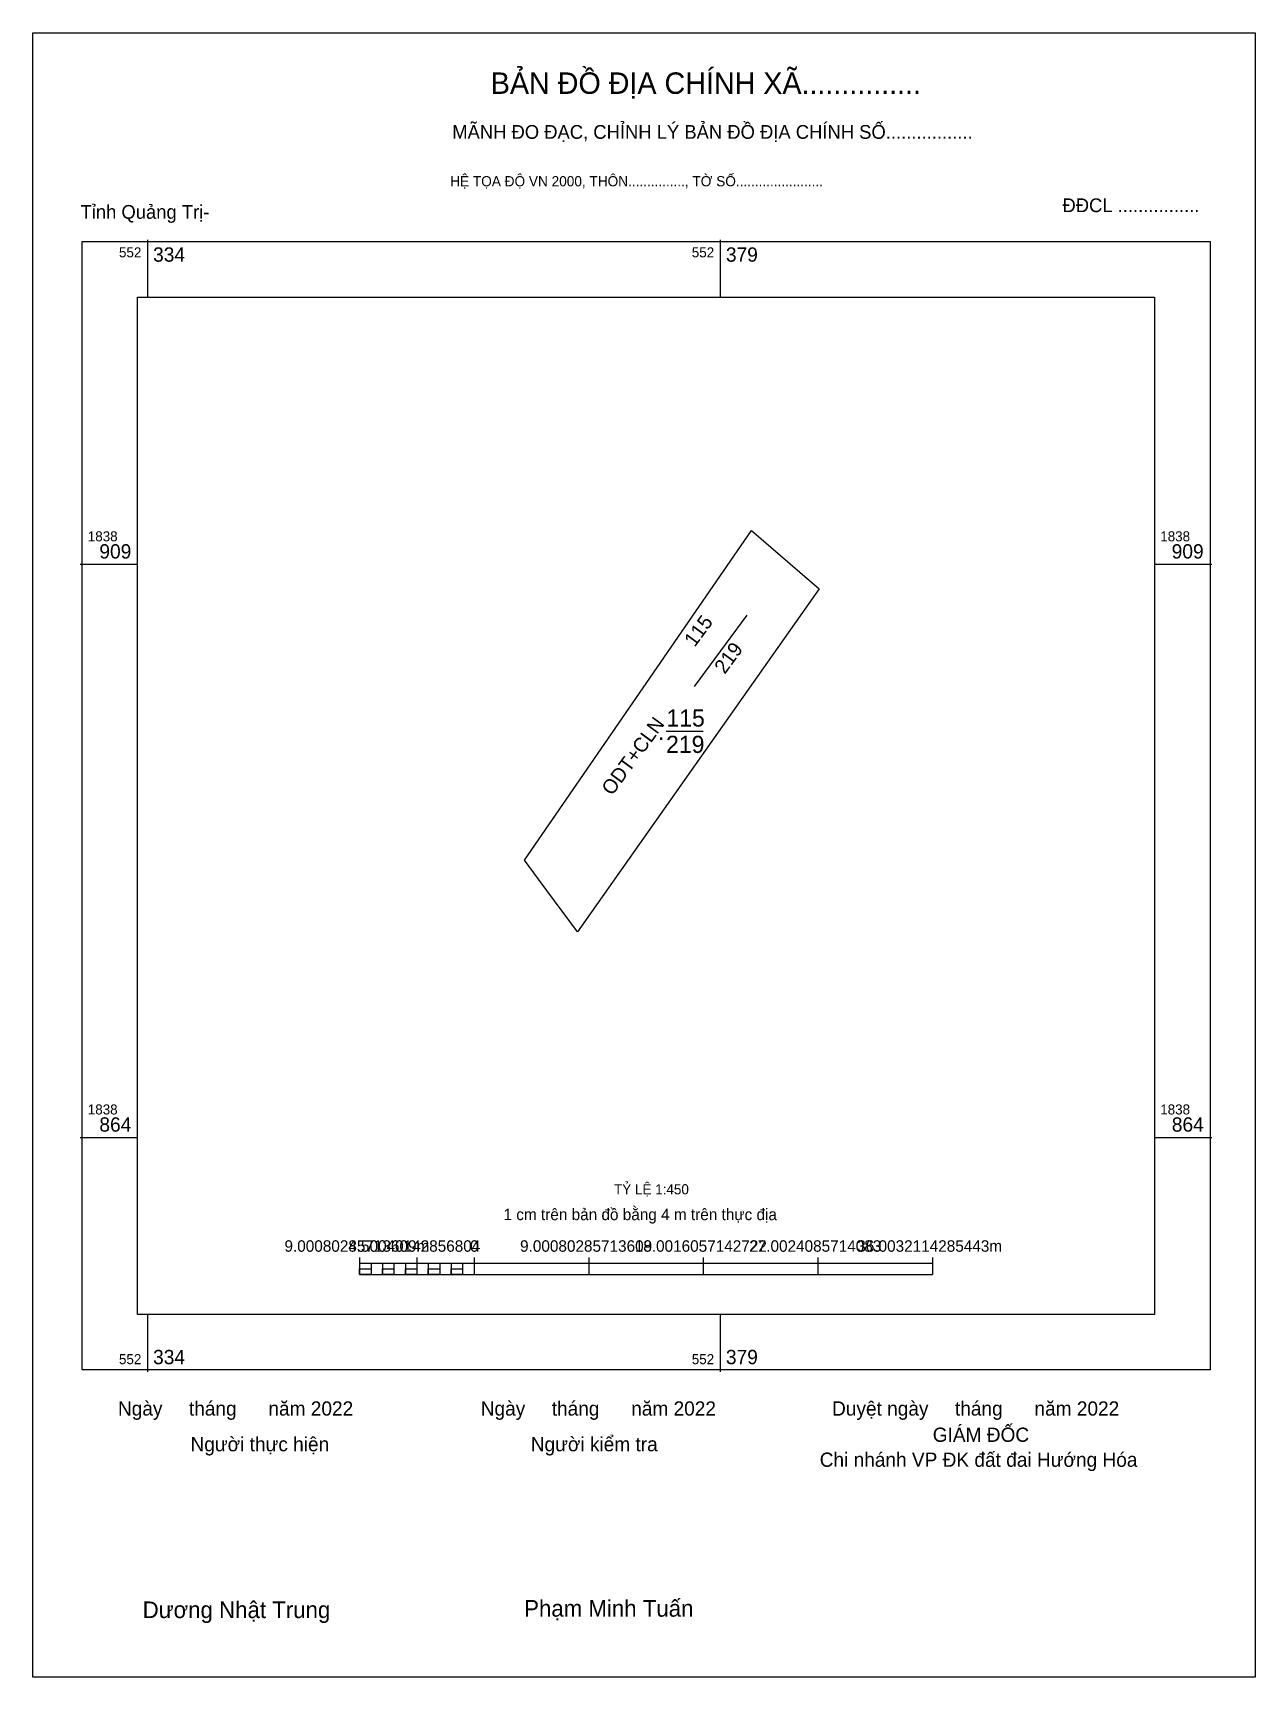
# Model space of a CAD drawing. Extents: x 552325 to 552421, y 1838822 to 1838951.
import ezdxf

# ---------------------------------------------------------------- set-up
doc = ezdxf.new("R2010")
doc.units = 0
for name, color, linetype in [('Level 10', 7, 'Continuous'), ('Level 13', 7, 'Continuous'), ('Level 14', 7, 'Continuous'), ('Level 15', 7, 'Continuous'), ('Level 27', 7, 'Continuous'), ('Level 6', 7, 'Continuous'), ('Level 62', 7, 'Continuous'), ('Level 63', 7, 'Continuous'), ('Level 9', 7, 'Continuous')]:
    doc.layers.add(name, color=color, linetype=linetype)

msp = doc.modelspace()

# ---------------------------------------------------------------- linework, layer by layer
at = {"layer": 'Level 10'}
msp.add_lwpolyline([(552365.65, 1838883.42), (552363.89, 1838885.78), (552381.73, 1838911.67), (552387.04, 1838907.11), (552368.07, 1838880.17)], close=True, dxfattribs=at)
at = {"layer": 'Level 13'}
msp.add_line((552375.02, 1838895.92), (552377.93, 1838895.92), dxfattribs=at)
at = {"layer": 'Level 14'}
msp.add_line((552377.26, 1838899.44), (552381.38, 1838905.04), dxfattribs=at)
at = {"layer": 'Level 15'}
msp.add_lwpolyline([(552325.28, 1838950.76), (552421.3, 1838950.76), (552421.3, 1838821.64), (552325.28, 1838821.64)], close=True, dxfattribs=at)
at = {"layer": 'Level 27'}
for p, q in [((552381.73, 1838911.67), (552381.73, 1838911.67)), ((552387.04, 1838907.11), (552387.05, 1838907.11)), ((552363.89, 1838885.78), (552363.89, 1838885.79)), ((552368.07, 1838880.17), (552368.07, 1838880.16))]:
    msp.add_line(p, q, dxfattribs=at)
at = {"layer": 'Level 62'}
msp.add_lwpolyline([(552333.5, 1838930.01), (552413.39, 1838930.01), (552413.39, 1838850.12), (552333.5, 1838850.12)], close=True, dxfattribs=at)
at = {"layer": 'Level 63'}
for p, q in [((552334.27, 1838934.51), (552334.27, 1838930.01)), ((552379.27, 1838934.51), (552379.27, 1838930.01)), ((552329, 1838909.03), (552333.5, 1838909.03)), ((552413.39, 1838909.03), (552417.89, 1838909.03)), ((552329, 1838864.02), (552333.5, 1838864.02)), ((552413.39, 1838864.02), (552417.89, 1838864.02)), ((552350.94, 1838854.59), (552350.94, 1838853.24)), ((552350.94, 1838854.14), (552395.94, 1838854.14)), ((552351.84, 1838854.14), (552351.84, 1838853.24)), ((552352.74, 1838854.14), (552352.74, 1838853.24)), ((552353.64, 1838854.14), (552353.64, 1838853.24)), ((552354.54, 1838854.14), (552354.54, 1838853.24)), ((552355.44, 1838854.59), (552355.44, 1838853.24)), ((552355.44, 1838854.14), (552355.44, 1838853.24)), ((552356.34, 1838854.14), (552356.34, 1838853.24)), ((552357.24, 1838854.14), (552357.24, 1838853.24)), ((552358.14, 1838854.14), (552358.14, 1838853.24)), ((552359.04, 1838854.14), (552359.04, 1838853.24)), ((552359.94, 1838854.59), (552359.94, 1838853.24)), ((552359.94, 1838854.14), (552359.94, 1838853.24)), ((552368.94, 1838854.59), (552368.94, 1838853.24)), ((552377.94, 1838854.59), (552377.94, 1838853.24)), ((552386.94, 1838854.59), (552386.94, 1838853.24)), ((552395.94, 1838854.59), (552395.94, 1838853.24)), ((552350.94, 1838853.24), (552395.94, 1838853.24)), ((552334.27, 1838850.12), (552334.27, 1838845.62)), ((552379.27, 1838850.12), (552379.27, 1838845.62))]:
    msp.add_line(p, q, dxfattribs=at)
for points in [[(552329.14, 1838934.37), (552417.75, 1838934.37), (552417.75, 1838845.76), (552329.14, 1838845.76)], [(552350.94, 1838853.69), (552351.84, 1838853.69), (552351.84, 1838853.24), (552350.94, 1838853.24)], [(552350.94, 1838853.69), (552351.84, 1838853.69), (552351.84, 1838853.24), (552350.94, 1838853.24)], [(552352.74, 1838853.69), (552353.64, 1838853.69), (552353.64, 1838853.24), (552352.74, 1838853.24)], [(552354.54, 1838853.69), (552355.44, 1838853.69), (552355.44, 1838853.24), (552354.54, 1838853.24)], [(552356.34, 1838853.69), (552357.24, 1838853.69), (552357.24, 1838853.24), (552356.34, 1838853.24)], [(552358.14, 1838853.69), (552359.04, 1838853.69), (552359.04, 1838853.24), (552358.14, 1838853.24)]]:
    msp.add_lwpolyline(points, close=True, dxfattribs=at)

# ---------------------------------------------------------------- texts
at = {"layer": 'Level 13'}
msp.add_text('115', height=1.125, rotation=53.6434, dxfattribs=at).set_placement((552377.27, 1838902.47))
for s, p in [('115', (552375.05, 1838896.28)), ('.', (552374.39, 1838895.24)), ('219', (552375.02, 1838894.21))]:
    msp.add_text(s, height=1.35, dxfattribs=at).set_placement(p)
at = {"layer": 'Level 14'}
for s, p in [('219', (552379.63, 1838900.34)), ('ODT+CLN', (552370.77, 1838890.8))]:
    msp.add_text(s, height=1.125, rotation=53.6434, dxfattribs=at).set_placement(p)
at = {"layer": 'Level 6'}
msp.add_text('TỶ LỆ 1:450', height=0.7911, dxfattribs=at).set_placement((552370.93, 1838859.55))
at = {"layer": 'Level 63'}
for s, height, p in [('BẢN ĐỒ ĐỊA CHÍNH XÃ...............', 1.6848, (552361.25, 1838945.97)), ('MÃNH ĐO ĐẠC, CHỈNH LÝ BẢN ĐỒ ĐỊA CHÍNH SỐ.................', 1.0811, (552358.22, 1838942.44)), ('HỆ TỌA ĐỘ VN 2000, THÔN..............., TỜ SỐ.......................', 0.8003, (552358.06, 1838938.71)), ('552', 0.788, (552332.04, 1838933.13)), ('334', 1.125, (552334.72, 1838932.79)), ('552', 0.788, (552377.04, 1838933.13)), ('379', 1.125, (552379.72, 1838932.79)), ('1838', 0.788, (552329.59, 1838910.83)), ('909', 1.125, (552330.5, 1838909.48)), ('1838', 0.788, (552413.84, 1838910.83)), ('909', 1.125, (552414.74, 1838909.48)), ('1838', 0.788, (552329.59, 1838865.82)), ('864', 1.125, (552330.5, 1838864.47)), ('1838', 0.788, (552413.84, 1838865.82)), ('864', 1.125, (552414.75, 1838864.47)), ('1 cm trên bản đồ bằng 4 m trên thực địa', 0.9001, (552362.25, 1838857.52)), ('9.00080285713609m', 0.9001, (552345.04, 1838855.04)), ('4.50040142856804', 0.9001, (552350.05, 1838855.04)), ('0', 0.9, (552359.62, 1838855.04)), ('9.00080285713609', 0.9001, (552363.55, 1838855.04)), ('18.0016057142722', 0.9001, (552372.56, 1838855.04)), ('27.0024085714083', 0.9001, (552381.55, 1838855.04)), ('36.0032114285443m', 0.9001, (552390.04, 1838855.04)), ('334', 1.125, (552334.72, 1838846.21)), ('379', 1.125, (552379.72, 1838846.21)), ('552', 0.788, (552332.04, 1838846.21)), ('552', 0.788, (552377.04, 1838846.21)), ('Ngày     tháng      năm 2022', 1.1198, (552331.96, 1838842.17)), ('Ngày     tháng      năm 2022', 1.1198, (552360.46, 1838842.17)), ('Duyệt ngày     tháng      năm 2022', 1.1198, (552388.06, 1838842.17)), ('GIÁM ĐỐC', 1.12, (552395.97, 1838840.11)), ('Người thực hiện', 1.1198, (552337.66, 1838839.37)), ('Người kiểm tra', 1.1198, (552364.39, 1838839.37)), ('Chi nhánh VP ĐK đất đai Hướng Hóa', 1.1198, (552387.09, 1838838.15)), ('Dương Nhật Trung', 1.3062, (552333.9, 1838826.27)), ('Phạm Minh Tuấn', 1.3062, (552363.87, 1838826.38))]:
    msp.add_text(s, height=height, dxfattribs=at).set_placement(p)
at = {"layer": 'Level 9'}
for s, p in [('ĐĐCL ................', (552406.16, 1838936.68)), ('Tỉnh Quảng Trị-', (552329.02, 1838936.16))]:
    msp.add_text(s, height=1.0811, dxfattribs=at).set_placement(p)

doc.saveas('drawing.dxf')
